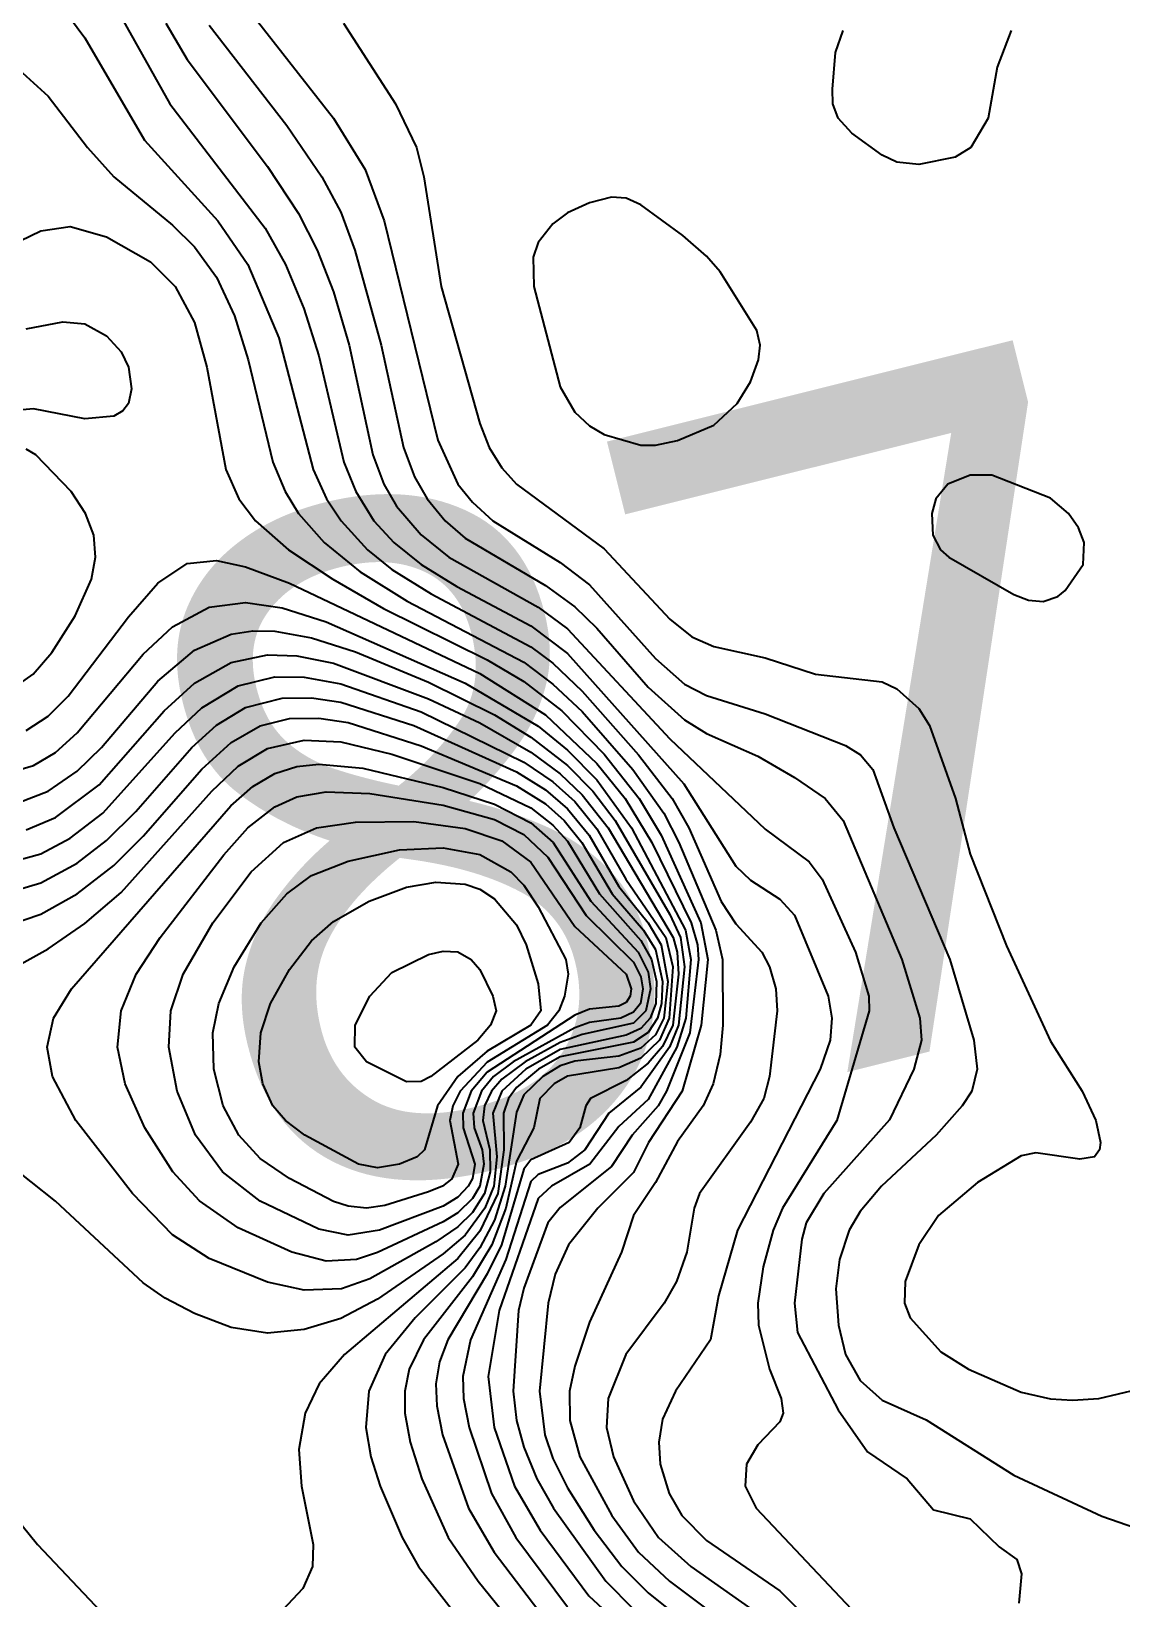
# Model space of a CAD drawing. Extents: x 474277 to 475042, y 254928 to 255625.
# Drawn here: x 474708.53 to 474719.95, y 255570.42 to 255586.85 of the extents above; entities that cross this region are included whole.
import ezdxf

# ---------------------------------------------------------------- set-up
doc = ezdxf.new("R2010")
doc.units = 0
doc.header["$MEASUREMENT"] = 0
doc.layers.add('BaseMapV2_DTM_export_MonNov09090547073261 — entities', color=1, linetype='CONTINUOUS')
doc.styles.get("Standard").update_dxf_attribs({"font": 'romans.shx'})

msp = doc.modelspace()

# ---------------------------------------------------------------- linework, layer by layer
at = {"layer": 'BaseMapV2_DTM_export_MonNov09090547073261 — entities', "color": 15, "linetype": 'Continuous', "true_color": 0xb7484b}
for points in [[(474709.237, 255587.418, 84), (474709.978, 255586.094, 84), (474710.976, 255584.79, 84), (474711.19, 255584.407, 84), (474711.382, 255583.947, 84), (474711.538, 255583.452, 84), (474711.801, 255582.337, 84), (474711.926, 255582.03, 84), (474712.116, 255581.723, 84), (474712.324, 255581.493, 84), (474712.609, 255581.263, 84), (474712.983, 255581.033, 84), (474713.761, 255580.622, 84), (474714.145, 255580.33, 84), (474715.362, 255578.963, 84), (474715.908, 255578.1, 84), (474716.062, 255577.953, 84), (474716.368, 255577.757, 84), (474716.522, 255577.588, 84), (474716.876, 255576.739, 84), (474716.913, 255576.509, 84), (474716.898, 255576.279, 84), (474716.793, 255575.973, 84), (474715.924, 255574.286, 84), (474715.725, 255573.596, 84), (474715.643, 255573.136, 84), (474715.277, 255572.599, 84), (474715.141, 255572.305, 84), (474715.101, 255572.062, 84), (474715.116, 255571.832, 84), (474715.209, 255571.525, 84), (474715.341, 255571.295, 84), (474715.601, 255571.033, 84), (474716.368, 255570.504, 84), (474717.212, 255569.655, 84)], [(474710.694, 255587.22, 83.25), (474711.693, 255585.941, 83.25), (474712.025, 255585.404, 83.25), (474712.221, 255584.867, 83.25), (474712.786, 255582.567, 83.25), (474712.995, 255582.107, 83.25), (474713.148, 255581.917, 83.25), (474713.363, 255581.723, 83.25), (474714.068, 255581.285, 83.25), (474714.375, 255581.05, 83.25), (474715.065, 255580.278, 83.25), (474715.371, 255580.011, 83.25), (474715.601, 255579.89, 83.25), (474716.215, 255579.699, 83.25), (474717.058, 255579.367, 83.25), (474717.216, 255579.27, 83.25), (474717.342, 255579.116, 83.25), (474717.563, 255578.503, 83.25), (474718.15, 255577.123, 83.25), (474718.401, 255576.279, 83.25), (474718.438, 255575.973, 83.25), (474718.382, 255575.743, 83.25), (474718.281, 255575.589, 83.25), (474718.008, 255575.283, 83.25), (474717.434, 255574.746, 83.25), (474717.212, 255574.483, 83.25), (474717.097, 255574.286, 83.25), (474716.995, 255573.979, 83.25), (474716.957, 255573.672, 83.25), (474716.985, 255573.289, 83.25), (474717.056, 255572.982, 83.25), (474717.212, 255572.71, 83.25), (474717.442, 255572.504, 83.25), (474717.902, 255572.297, 83.25), (474718.822, 255571.719, 83.25), (474719.742, 255571.286, 83.25), (474720.892, 255570.89, 83.25)], [(474708.854, 255587.094, 84.25), (474709.084, 255586.783, 84.25), (474709.711, 255585.711, 84.25), (474710.478, 255584.867, 84.25), (474710.793, 255584.407, 84.25), (474711.118, 255583.64, 84.25), (474711.479, 255582.26, 84.25), (474711.62, 255581.953, 84.25), (474711.772, 255581.723, 84.25), (474712.049, 255581.417, 84.25), (474712.304, 255581.212, 84.25), (474712.715, 255580.957, 84.25), (474713.761, 255580.399, 84.25), (474713.991, 255580.228, 84.25), (474714.298, 255579.936, 84.25), (474714.887, 255579.27, 84.25), (474715.24, 255578.81, 84.25), (474715.416, 255578.503, 84.25), (474715.755, 255577.732, 84.25), (474715.908, 255577.498, 84.25), (474716.181, 255577.199, 84.25), (474716.259, 255577.046, 84.25), (474716.328, 255576.816, 84.25), (474716.342, 255576.586, 84.25), (474716.261, 255575.896, 84.25), (474716.202, 255575.666, 84.25), (474716.062, 255575.418, 84.25), (474715.526, 255574.669, 84.25), (474715.47, 255574.516, 84.25), (474715.394, 255574.056, 84.25), (474715.286, 255573.749, 84.25), (474715.157, 255573.519, 84.25), (474714.756, 255572.982, 84.25), (474714.57, 255572.522, 84.25), (474714.553, 255572.216, 84.25), (474714.626, 255571.909, 84.25), (474714.834, 255571.449, 84.25), (474715.098, 255571.065, 84.25), (474715.437, 255570.759, 84.25), (474716.215, 255570.213, 84.25)], [(474709.935, 255586.937, 83.75), (474710.157, 255586.556, 83.75), (474711.001, 255585.436, 83.75), (474711.326, 255584.944, 83.75), (474711.522, 255584.56, 83.75), (474711.691, 255584.122, 83.75), (474711.856, 255583.564, 83.75), (474712.103, 255582.413, 83.75), (474712.22, 255582.107, 83.75), (474712.352, 255581.877, 83.75), (474712.611, 255581.575, 83.75), (474712.901, 255581.34, 83.75), (474713.838, 255580.816, 83.75), (474714.145, 255580.591, 83.75), (474715.218, 255579.438, 83.75), (474716.215, 255578.488, 83.75), (474716.675, 255578.148, 83.75), (474716.814, 255577.966, 83.75), (474717.162, 255577.199, 83.75), (474717.301, 255576.739, 83.75), (474717.305, 255576.586, 83.75), (474716.966, 255575.436, 83.75), (474716.397, 255574.516, 83.75), (474716.299, 255574.286, 83.75), (474716.194, 255573.902, 83.75), (474716.138, 255573.519, 83.75), (474716.147, 255573.289, 83.75), (474716.26, 255572.829, 83.75), (474716.382, 255572.522, 83.75), (474716.405, 255572.369, 83.75), (474716.368, 255572.277, 83.75), (474716.138, 255572.034, 83.75), (474716.02, 255571.832, 83.75), (474716.007, 255571.602, 83.75), (474716.121, 255571.372, 83.75), (474717.351, 255570.069, 83.75)], [(474710.388, 255586.919, 83.5), (474711.201, 255585.864, 83.5), (474711.571, 255585.327, 83.5), (474711.768, 255584.956, 83.5), (474711.915, 255584.56, 83.5), (474712.19, 255583.564, 83.5), (474712.424, 255582.49, 83.5), (474712.541, 255582.183, 83.5), (474712.672, 255581.953, 83.5), (474712.861, 255581.723, 83.5), (474713.071, 255581.54, 83.5), (474713.915, 255581.045, 83.5), (474714.221, 255580.82, 83.5), (474714.451, 255580.598, 83.5), (474714.988, 255579.977, 83.5), (474715.371, 255579.637, 83.5), (474715.601, 255579.491, 83.5), (474716.138, 255579.256, 83.5), (474716.522, 255579.031, 83.5), (474716.844, 255578.81, 83.5), (474717.033, 255578.58, 83.5), (474717.648, 255577.123, 83.5), (474717.835, 255576.509, 83.5), (474717.854, 255576.279, 83.5), (474717.774, 255575.973, 83.5), (474717.518, 255575.442, 83.5), (474716.831, 255574.669, 83.5), (474716.645, 255574.362, 83.5), (474716.598, 255574.191, 83.5), (474716.521, 255573.519, 83.5), (474716.553, 255573.212, 83.5), (474716.982, 255572.404, 83.5), (474717.288, 255571.962, 83.5), (474717.705, 255571.679, 83.5), (474717.978, 255571.353, 83.5), (474718.362, 255571.26, 83.5), (474718.669, 255570.967, 83.5), (474718.853, 255570.835, 83.5), (474718.902, 255570.682, 83.5), (474718.872, 255570.375, 83.5)], [(474711.797, 255586.937, 83), (474712.341, 255586.094, 83), (474712.562, 255585.634, 83), (474712.64, 255585.327, 83), (474712.82, 255584.177, 83), (474713.225, 255582.743, 83), (474713.322, 255582.49, 83), (474713.455, 255582.276, 83), (474713.608, 255582.105, 83), (474714.528, 255581.429, 83), (474715.218, 255580.692, 83), (474715.448, 255580.505, 83), (474715.678, 255580.405, 83), (474716.215, 255580.286, 83), (474716.743, 255580.113, 83), (474717.442, 255580.035, 83), (474717.595, 255579.959, 83), (474717.825, 255579.755, 83), (474717.938, 255579.576, 83), (474718.209, 255578.81, 83), (474718.362, 255578.226, 83), (474718.745, 255577.266, 83), (474719.205, 255576.267, 83), (474719.536, 255575.743, 83), (474719.679, 255575.436, 83), (474719.731, 255575.206, 83), (474719.72, 255575.129, 83), (474719.665, 255575.056, 83), (474719.512, 255575.031, 83), (474719.052, 255575.098, 83), (474718.899, 255575.065, 83), (474718.439, 255574.787, 83), (474718.032, 255574.439, 83), (474717.826, 255574.132, 83), (474717.682, 255573.749, 83), (474717.674, 255573.519, 83), (474717.735, 255573.366, 83), (474718.055, 255573.011, 83), (474718.345, 255572.829, 83), (474718.899, 255572.587, 83), (474719.205, 255572.519, 83), (474719.435, 255572.503, 83), (474719.712, 255572.522, 83), (474720.125, 255572.62, 83)], [(474718.793, 255586.861, 83), (474718.646, 255586.477, 83), (474718.552, 255585.941, 83), (474718.371, 255585.634, 83), (474718.208, 255585.535, 83), (474717.825, 255585.458, 83), (474717.595, 255585.48, 83), (474717.442, 255585.553, 83), (474717.122, 255585.787, 83), (474716.982, 255585.941, 83), (474716.925, 255586.094, 83), (474716.92, 255586.247, 83), (474716.951, 255586.631, 83), (474717.031, 255586.861, 83)], [(474708.394, 255586.452, 84.5), (474708.701, 255586.174, 84.5), (474709.113, 255585.634, 84.5), (474709.39, 255585.327, 84.5), (474710.004, 255584.821, 84.5), (474710.234, 255584.593, 84.5), (474710.464, 255584.276, 84.5), (474710.653, 255583.87, 84.5), (474710.798, 255583.41, 84.5), (474711.057, 255582.337, 84.5), (474711.184, 255582.03, 84.5), (474711.325, 255581.8, 84.5), (474711.595, 255581.493, 84.5), (474711.972, 255581.187, 84.5), (474712.464, 255580.88, 84.5), (474713.685, 255580.239, 84.5), (474713.991, 255580.009, 84.5), (474714.298, 255579.722, 84.5), (474714.828, 255579.116, 84.5), (474715.152, 255578.656, 84.5), (474715.311, 255578.35, 84.5), (474715.7, 255577.429, 84.5), (474715.768, 255577.123, 84.5), (474715.77, 255576.433, 84.5), (474715.745, 255576.126, 84.5), (474715.67, 255575.819, 84.5), (474715.566, 255575.589, 84.5), (474715.295, 255575.216, 84.5), (474715.065, 255574.786, 84.5), (474714.835, 255574.439, 84.5), (474714.711, 255574.056, 84.5), (474714.375, 255573.322, 84.5), (474714.221, 255572.861, 84.5), (474714.166, 255572.599, 84.5), (474714.167, 255572.292, 84.5), (474714.274, 255571.909, 84.5), (474714.607, 255571.295, 84.5), (474714.887, 255570.912, 84.5), (474715.214, 255570.605, 84.5), (474716.062, 255569.972, 84.5)], [(474715.295, 255582.565, 82.75), (474715.678, 255582.726, 82.75), (474715.923, 255582.95, 82.75), (474716.06, 255583.18, 82.75), (474716.146, 255583.41, 82.75), (474716.164, 255583.564, 82.75), (474716.127, 255583.717, 82.75), (474715.742, 255584.33, 82.75), (474715.601, 255584.495, 82.75), (474715.351, 255584.714, 82.75), (474714.911, 255585.034, 82.75), (474714.758, 255585.104, 82.75), (474714.605, 255585.116, 82.75), (474714.375, 255585.055, 82.75), (474714.145, 255584.949, 82.75), (474713.991, 255584.835, 82.75), (474713.838, 255584.639, 82.75), (474713.785, 255584.484, 82.75), (474713.791, 255584.177, 82.75), (474714.068, 255583.127, 82.75), (474714.221, 255582.86, 82.75), (474714.375, 255582.718, 82.75), (474714.528, 255582.626, 82.75), (474714.911, 255582.513, 82.75), (474715.065, 255582.514, 82.75), (474715.295, 255582.565, 82.75)], [(474708.087, 255584.503, 84.75), (474708.624, 255584.761, 84.75), (474708.931, 255584.807, 84.75), (474709.314, 255584.698, 84.75), (474709.774, 255584.435, 84.75), (474710.031, 255584.177, 84.75), (474710.234, 255583.8, 84.75), (474710.365, 255583.334, 84.75), (474710.564, 255582.26, 84.75), (474710.7, 255581.953, 84.75), (474710.875, 255581.723, 84.75), (474711.221, 255581.417, 84.75), (474711.684, 255581.11, 84.75), (474712.216, 255580.803, 84.75), (474713.301, 255580.265, 84.75), (474713.685, 255580.037, 84.75), (474714.083, 255579.73, 84.75), (474714.528, 255579.275, 84.75), (474714.895, 255578.81, 84.75), (474715.126, 255578.426, 84.75), (474715.54, 255577.506, 84.75), (474715.616, 255577.123, 84.75), (474715.543, 255576.433, 84.75), (474715.344, 255575.743, 84.75), (474714.994, 255575.206, 84.75), (474714.835, 255574.89, 84.75), (474714.46, 255574.516, 84.75), (474714.153, 255574.132, 84.75), (474714.016, 255573.826, 84.75), (474713.94, 255573.519, 84.75), (474713.852, 255572.599, 84.75), (474713.907, 255572.139, 84.75), (474713.991, 255571.893, 84.75), (474714.145, 255571.584, 84.75), (474714.422, 255571.142, 84.75), (474714.713, 255570.759, 84.75), (474714.988, 255570.484, 84.75), (474715.832, 255569.81, 84.75)], [(474708.471, 255583.733, 85), (474708.854, 255583.807, 85), (474709.084, 255583.788, 85), (474709.314, 255583.66, 85), (474709.467, 255583.494, 85), (474709.545, 255583.334, 85), (474709.575, 255583.104, 85), (474709.542, 255582.95, 85), (474709.485, 255582.874, 85), (474709.391, 255582.818, 85), (474709.084, 255582.79, 85), (474708.547, 255582.894, 85), (474708.317, 255582.876, 85)], [(474708.317, 255579.954, 84.75), (474708.545, 255580.113, 84.75), (474708.74, 255580.343, 84.75), (474708.983, 255580.727, 84.75), (474709.155, 255581.11, 84.75), (474709.199, 255581.34, 84.75), (474709.179, 255581.57, 84.75), (474709.091, 255581.8, 84.75), (474708.942, 255582.03, 84.75), (474708.573, 255582.413, 84.75), (474708.471, 255582.472, 84.75)], [(474719.129, 255580.877, 82.75), (474719.282, 255580.93, 82.75), (474719.359, 255580.99, 82.75), (474719.549, 255581.263, 82.75), (474719.559, 255581.493, 82.75), (474719.499, 255581.647, 82.75), (474719.395, 255581.8, 82.75), (474719.205, 255581.958, 82.75), (474718.592, 255582.201, 82.75), (474718.362, 255582.199, 82.75), (474718.129, 255582.107, 82.75), (474718.004, 255581.953, 82.75), (474717.963, 255581.8, 82.75), (474717.974, 255581.57, 82.75), (474718.053, 255581.417, 82.75), (474718.141, 255581.34, 82.75), (474718.822, 255580.948, 82.75), (474718.975, 255580.89, 82.75), (474719.129, 255580.877, 82.75)], [(474708.471, 255579.524, 85), (474708.701, 255579.674, 85), (474708.91, 255579.883, 85), (474709.544, 255580.715, 85), (474709.851, 255581.068, 85), (474710.157, 255581.273, 85), (474710.464, 255581.306, 85), (474710.771, 255581.24, 85), (474711.231, 255581.067, 85), (474713.225, 255580.12, 85), (474713.915, 255579.687, 85), (474714.451, 255579.178, 85), (474714.749, 255578.81, 85), (474715.029, 255578.35, 85), (474715.439, 255577.506, 85), (474715.506, 255577.276, 85), (474715.517, 255577.123, 85), (474715.426, 255576.356, 85), (474715.181, 255575.743, 85), (474715.094, 255575.589, 85), (474714.823, 255575.283, 85), (474714.605, 255574.952, 85), (474714.068, 255574.524, 85), (474713.937, 255574.362, 85), (474713.685, 255573.679, 85), (474713.632, 255573.442, 85), (474713.576, 255572.599, 85), (474713.61, 255572.292, 85), (474713.685, 255572.01, 85), (474713.821, 255571.679, 85), (474713.996, 255571.372, 85), (474714.545, 255570.605, 85), (474714.835, 255570.312, 85)], [(474708.241, 255579.067, 85.25), (474708.547, 255579.156, 85.25), (474708.777, 255579.293, 85.25), (474709.007, 255579.499, 85.25), (474709.697, 255580.323, 85.25), (474710.004, 255580.61, 85.25), (474710.388, 255580.816, 85.25), (474710.771, 255580.866, 85.25), (474711.154, 255580.809, 85.25), (474711.614, 255580.664, 85.25), (474713.071, 255580.02, 85.25), (474713.838, 255579.568, 85.25), (474714.145, 255579.316, 85.25), (474714.451, 255579.006, 85.25), (474714.815, 255578.503, 85.25), (474715.381, 255577.429, 85.25), (474715.438, 255577.123, 85.25), (474715.384, 255576.509, 85.25), (474715.291, 255576.203, 85.25), (474714.988, 255575.656, 85.25), (474714.681, 255575.371, 85.25), (474714.379, 255574.976, 85.25), (474713.975, 255574.746, 85.25), (474713.838, 255574.619, 85.25), (474713.429, 255573.442, 85.25), (474713.312, 255572.752, 85.25), (474713.376, 255572.216, 85.25), (474713.59, 255571.602, 85.25), (474713.859, 255571.142, 85.25), (474714.369, 255570.452, 85.25), (474715.36, 255569.532, 85.25)], [(474708.394, 255578.768, 85.5), (474708.701, 255578.886, 85.5), (474709.007, 255579.097, 85.5), (474709.261, 255579.346, 85.5), (474709.851, 255580.041, 85.5), (474710.234, 255580.365, 85.5), (474710.618, 255580.533, 85.5), (474710.848, 255580.569, 85.5), (474711.078, 255580.564, 85.5), (474711.461, 255580.494, 85.5), (474711.921, 255580.349, 85.5), (474712.688, 255580.029, 85.5), (474713.378, 255579.689, 85.5), (474713.761, 255579.454, 85.5), (474714.145, 255579.156, 85.5), (474714.411, 255578.886, 85.5), (474714.642, 255578.58, 85.5), (474715.218, 255577.595, 85.5), (474715.328, 255577.353, 85.5), (474715.37, 255577.046, 85.5), (474715.307, 255576.433, 85.5), (474715.214, 255576.203, 85.5), (474714.911, 255575.784, 85.5), (474714.577, 255575.513, 85.5), (474714.324, 255575.129, 85.5), (474714.145, 255574.988, 85.5), (474713.838, 255574.871, 85.5), (474713.761, 255574.795, 85.5), (474713.499, 255573.979, 85.5), (474713.127, 255573.136, 85.5), (474713.048, 255572.752, 85.5), (474713.055, 255572.522, 85.5), (474713.112, 255572.216, 85.5), (474713.347, 255571.525, 85.5), (474713.604, 255571.065, 85.5), (474714.145, 255570.338, 85.5)], [(474708.471, 255578.481, 85.75), (474708.777, 255578.61, 85.75), (474709.237, 255578.953, 85.75), (474709.918, 255579.73, 85.75), (474710.234, 255580.02, 85.75), (474710.618, 255580.238, 85.75), (474711.001, 255580.318, 85.75), (474711.308, 255580.305, 85.75), (474711.691, 255580.228, 85.75), (474712.688, 255579.857, 85.75), (474713.225, 255579.604, 85.75), (474713.761, 255579.296, 85.75), (474714.068, 255579.071, 85.75), (474714.298, 255578.851, 85.75), (474714.569, 255578.503, 85.75), (474715.252, 255577.353, 85.75), (474715.294, 255577.199, 85.75), (474715.308, 255576.969, 85.75), (474715.247, 255576.433, 85.75), (474715.141, 255576.211, 85.75), (474714.988, 255576.037, 85.75), (474714.758, 255575.855, 85.75), (474714.385, 255575.666, 85.75), (474714.336, 255575.589, 85.75), (474714.272, 255575.359, 85.75), (474714.161, 255575.206, 85.75), (474713.761, 255575.024, 85.75), (474713.685, 255574.926, 85.75), (474713.451, 255574.132, 85.75), (474713.301, 255573.827, 85.75), (474712.889, 255573.136, 85.75), (474712.801, 255572.906, 85.75), (474712.765, 255572.676, 85.75), (474712.773, 255572.446, 85.75), (474712.835, 255572.139, 85.75), (474713.106, 255571.372, 85.75), (474713.376, 255570.912, 85.75), (474713.898, 255570.222, 85.75)], [(474708.164, 255578.106, 86), (474708.624, 255578.232, 86), (474708.931, 255578.394, 86), (474709.274, 255578.656, 86), (474710.032, 255579.5, 86), (474710.311, 255579.761, 86), (474710.694, 255579.993, 86), (474711.078, 255580.086, 86), (474711.384, 255580.082, 86), (474711.768, 255580.013, 86), (474712.611, 255579.72, 86), (474713.685, 255579.192, 86), (474713.991, 255578.986, 86), (474714.221, 255578.778, 86), (474714.451, 255578.493, 86), (474714.754, 255577.966, 86), (474715.173, 255577.353, 86), (474715.247, 255577.046, 86), (474715.21, 255576.509, 86), (474715.107, 255576.279, 86), (474714.911, 255576.09, 86), (474714.681, 255575.986, 86), (474714.145, 255575.9, 86), (474714.003, 255575.819, 86), (474713.855, 255575.666, 86), (474713.792, 255575.359, 86), (474713.608, 255575.008, 86), (474713.499, 255574.516, 86), (474713.35, 255574.132, 86), (474713.148, 255573.798, 86), (474712.634, 255573.136, 86), (474712.486, 255572.829, 86), (474712.439, 255572.599, 86), (474712.439, 255572.369, 86), (474712.495, 255572.062, 86), (474712.618, 255571.679, 86), (474712.894, 255571.065, 86), (474713.209, 255570.605, 86), (474713.831, 255569.839, 86)], [(474708.164, 255577.791, 86.25), (474708.624, 255577.927, 86.25), (474709.007, 255578.133, 86.25), (474709.314, 255578.371, 86.25), (474709.621, 255578.674, 86.25), (474710.208, 255579.346, 86.25), (474710.464, 255579.581, 86.25), (474710.771, 255579.765, 86.25), (474711.154, 255579.864, 86.25), (474711.461, 255579.866, 86.25), (474711.768, 255579.82, 86.25), (474712.534, 255579.576, 86.25), (474713.608, 255579.089, 86.25), (474713.915, 255578.901, 86.25), (474714.145, 255578.703, 86.25), (474714.37, 255578.426, 86.25), (474714.683, 255577.89, 86.25), (474714.988, 255577.506, 86.25), (474715.126, 255577.276, 86.25), (474715.195, 255576.893, 86.25), (474715.152, 255576.509, 86.25), (474715.065, 255576.334, 86.25), (474714.911, 255576.195, 86.25), (474714.681, 255576.109, 86.25), (474714.221, 255576.057, 86.25), (474714.068, 255576.008, 86.25), (474713.887, 255575.896, 86.25), (474713.685, 255575.703, 86.25), (474713.608, 255575.522, 86.25), (474713.491, 255574.746, 86.25), (474713.378, 255574.392, 86.25), (474713.225, 255574.099, 86.25), (474713.071, 255573.892, 86.25), (474712.546, 255573.366, 86.25), (474712.232, 255572.982, 86.25), (474712.062, 255572.599, 86.25), (474712.03, 255572.216, 86.25), (474712.082, 255571.909, 86.25), (474712.18, 255571.602, 86.25), (474712.411, 255571.065, 86.25), (474712.582, 255570.759, 86.25), (474713.475, 255569.609, 86.25)], [(474708.087, 255577.416, 86.5), (474708.624, 255577.597, 86.5), (474709.007, 255577.812, 86.5), (474709.391, 255578.108, 86.5), (474709.697, 255578.417, 86.5), (474710.311, 255579.12, 86.5), (474710.618, 255579.397, 86.5), (474710.924, 255579.574, 86.5), (474711.231, 255579.649, 86.5), (474711.538, 255579.654, 86.5), (474711.844, 255579.608, 86.5), (474712.611, 255579.363, 86.5), (474713.608, 255578.945, 86.5), (474713.915, 255578.755, 86.5), (474714.11, 255578.58, 86.5), (474714.293, 255578.35, 86.5), (474714.611, 255577.813, 86.5), (474714.939, 255577.429, 86.5), (474715.065, 255577.228, 86.5), (474715.139, 255576.893, 86.5), (474715.128, 255576.663, 86.5), (474715.086, 255576.509, 86.5), (474714.988, 255576.358, 86.5), (474714.835, 255576.258, 86.5), (474714.068, 255576.104, 86.5), (474713.84, 255575.973, 86.5), (474713.608, 255575.781, 86.5), (474713.524, 255575.666, 86.5), (474713.473, 255575.513, 86.5), (474713.475, 255575.129, 86.5), (474713.413, 255574.669, 86.5), (474713.225, 255574.275, 86.5), (474712.995, 255573.989, 86.5), (474711.806, 255572.982, 86.5), (474711.543, 255572.676, 86.5), (474711.395, 255572.369, 86.5), (474711.33, 255571.985, 86.5), (474711.355, 255571.602, 86.5), (474711.478, 255570.989, 86.5), (474711.473, 255570.759, 86.5), (474711.372, 255570.529, 86.5), (474711.001, 255570.135, 86.5)], [(474708.164, 255576.938, 86.75), (474708.701, 255577.234, 86.75), (474709.084, 255577.5, 86.75), (474709.467, 255577.824, 86.75), (474710.416, 255578.886, 86.75), (474710.694, 255579.149, 86.75), (474711.001, 255579.334, 86.75), (474711.384, 255579.423, 86.75), (474711.768, 255579.405, 86.75), (474712.304, 255579.274, 86.75), (474713.225, 255578.968, 86.75), (474713.761, 255578.712, 86.75), (474713.991, 255578.533, 86.75), (474714.145, 255578.362, 86.75), (474714.478, 255577.813, 86.75), (474714.911, 255577.323, 86.75), (474715.025, 255577.123, 86.75), (474715.078, 255576.893, 86.75), (474715.069, 255576.663, 86.75), (474715.01, 255576.509, 86.75), (474714.911, 255576.401, 86.75), (474714.758, 255576.33, 86.75), (474714.068, 255576.181, 86.75), (474713.708, 255575.973, 86.75), (474713.456, 255575.743, 86.75), (474713.36, 255575.513, 86.75), (474713.405, 255575.053, 86.75), (474713.371, 255574.746, 86.75), (474713.276, 255574.516, 86.75), (474713.071, 255574.235, 86.75), (474712.841, 255574.037, 86.75), (474712.151, 255573.564, 86.75), (474711.768, 255573.361, 86.75), (474711.384, 255573.245, 86.75), (474711.001, 255573.207, 86.75), (474710.618, 255573.267, 86.75), (474710.234, 255573.411, 86.75), (474709.927, 255573.572, 86.75), (474709.697, 255573.733, 86.75), (474708.777, 255574.589, 86.75), (474708.011, 255575.198, 86.75)], [(474711.776, 255573.672, 87), (474711.384, 255573.656, 87), (474711.001, 255573.742, 87), (474710.388, 255573.989, 87), (474710.004, 255574.238, 87), (474709.586, 255574.669, 87), (474708.99, 255575.436, 87), (474708.747, 255575.896, 87), (474708.69, 255576.203, 87), (474708.758, 255576.509, 87), (474708.945, 255576.816, 87), (474710.617, 255578.733, 87), (474710.848, 255578.937, 87), (474711.078, 255579.072, 87), (474711.308, 255579.146, 87), (474711.538, 255579.172, 87), (474711.998, 255579.13, 87), (474712.841, 255578.927, 87), (474713.378, 255578.753, 87), (474713.761, 255578.555, 87), (474713.994, 255578.35, 87), (474714.388, 255577.736, 87), (474714.886, 255577.199, 87), (474714.988, 255576.992, 87), (474715.015, 255576.816, 87), (474714.966, 255576.586, 87), (474714.835, 255576.457, 87), (474714.298, 255576.337, 87), (474714.068, 255576.253, 87), (474713.7, 255576.049, 87), (474713.455, 255575.869, 87), (474713.347, 255575.743, 87), (474713.273, 255575.589, 87), (474713.255, 255575.436, 87), (474713.33, 255575.129, 87), (474713.334, 255574.899, 87), (474713.273, 255574.669, 87), (474713.148, 255574.471, 87), (474712.995, 255574.319, 87), (474712.764, 255574.162, 87), (474712.074, 255573.774, 87), (474711.776, 255573.672, 87)], [(474711.932, 255573.979, 87.25), (474711.614, 255573.962, 87.25), (474711.254, 255574.056, 87.25), (474710.694, 255574.311, 87.25), (474710.286, 255574.592, 87.25), (474710.008, 255574.899, 87.25), (474709.715, 255575.359, 87.25), (474709.51, 255575.819, 87.25), (474709.429, 255576.203, 87.25), (474709.466, 255576.586, 87.25), (474709.625, 255576.969, 87.25), (474709.874, 255577.353, 87.25), (474710.541, 255578.222, 87.25), (474710.793, 255578.503, 87.25), (474711.078, 255578.725, 87.25), (474711.308, 255578.827, 87.25), (474711.614, 255578.882, 87.25), (474712.074, 255578.863, 87.25), (474712.841, 255578.742, 87.25), (474713.378, 255578.59, 87.25), (474713.685, 255578.432, 87.25), (474713.938, 255578.196, 87.25), (474714.339, 255577.583, 87.25), (474714.835, 255577.095, 87.25), (474714.911, 255576.943, 87.25), (474714.934, 255576.816, 87.25), (474714.909, 255576.663, 87.25), (474714.835, 255576.57, 87.25), (474714.702, 255576.509, 87.25), (474714.375, 255576.461, 87.25), (474714.221, 255576.406, 87.25), (474713.573, 255576.049, 87.25), (474713.367, 255575.896, 87.25), (474713.242, 255575.743, 87.25), (474713.154, 255575.513, 87.25), (474713.166, 255575.359, 87.25), (474713.248, 255575.129, 87.25), (474713.268, 255574.976, 87.25), (474713.225, 255574.748, 87.25), (474713.148, 255574.619, 87.25), (474712.995, 255574.469, 87.25), (474712.841, 255574.372, 87.25), (474712.151, 255574.052, 87.25), (474711.932, 255573.979, 87.25)], [(474712.172, 255574.286, 87.5), (474711.844, 255574.235, 87.5), (474711.538, 255574.295, 87.5), (474710.924, 255574.591, 87.5), (474710.527, 255574.899, 87.5), (474710.246, 255575.283, 87.5), (474710.053, 255575.743, 87.5), (474709.965, 255576.203, 87.5), (474709.988, 255576.586, 87.5), (474710.115, 255576.969, 87.5), (474710.428, 255577.506, 87.5), (474710.828, 255578.043, 87.5), (474711.168, 255578.35, 87.5), (474711.514, 255578.503, 87.5), (474711.921, 255578.563, 87.5), (474712.534, 255578.568, 87.5), (474713.071, 255578.498, 87.5), (474713.455, 255578.367, 87.5), (474713.761, 255578.144, 87.5), (474714.221, 255577.469, 87.5), (474714.758, 255576.969, 87.5), (474714.811, 255576.816, 87.5), (474714.8, 255576.739, 87.5), (474714.758, 255576.674, 87.5), (474714.681, 255576.634, 87.5), (474714.375, 255576.603, 87.5), (474714.221, 255576.538, 87.5), (474713.301, 255575.941, 87.5), (474713.135, 255575.743, 87.5), (474713.046, 255575.513, 87.5), (474713.051, 255575.359, 87.5), (474713.172, 255574.976, 87.5), (474713.148, 255574.827, 87.5), (474713.102, 255574.746, 87.5), (474712.995, 255574.63, 87.5), (474712.841, 255574.537, 87.5), (474712.172, 255574.286, 87.5)], [(474712.036, 255574.516, 87.75), (474711.844, 255574.536, 87.75), (474711.691, 255574.588, 87.75), (474711.231, 255574.828, 87.75), (474710.924, 255575.036, 87.75), (474710.7, 255575.283, 87.75), (474710.537, 255575.589, 87.75), (474710.437, 255575.973, 87.75), (474710.427, 255576.356, 87.75), (474710.489, 255576.663, 87.75), (474710.651, 255577.046, 87.75), (474710.933, 255577.506, 87.75), (474711.201, 255577.813, 87.75), (474711.461, 255578.002, 87.75), (474711.844, 255578.153, 87.75), (474712.382, 255578.273, 87.75), (474712.841, 255578.293, 87.75), (474713.225, 255578.223, 87.75), (474713.55, 255578.043, 87.75), (474713.685, 255577.903, 87.75), (474713.838, 255577.674, 87.75), (474714.128, 255577.123, 87.75), (474714.152, 255576.969, 87.75), (474714.114, 255576.739, 87.75), (474714.054, 255576.586, 87.75), (474713.933, 255576.433, 87.75), (474713.301, 255576.046, 87.75), (474713.019, 255575.743, 87.75), (474712.942, 255575.589, 87.75), (474712.912, 255575.436, 87.75), (474712.999, 255574.976, 87.75), (474712.932, 255574.823, 87.75), (474712.835, 255574.746, 87.75), (474712.688, 255574.686, 87.75), (474712.228, 255574.545, 87.75), (474712.036, 255574.516, 87.75)], [(474712.383, 255574.976, 88), (474712.151, 255574.939, 88), (474711.954, 255574.976, 88), (474711.39, 255575.283, 88), (474711.187, 255575.436, 88), (474711.057, 255575.589, 88), (474710.951, 255575.819, 88), (474710.91, 255576.049, 88), (474710.93, 255576.356, 88), (474711.032, 255576.663, 88), (474711.231, 255577.02, 88), (474711.461, 255577.319, 88), (474711.691, 255577.523, 88), (474712.066, 255577.736, 88), (474712.458, 255577.88, 88), (474712.764, 255577.935, 88), (474713.071, 255577.914, 88), (474713.225, 255577.859, 88), (474713.378, 255577.758, 88), (474713.608, 255577.486, 88), (474713.712, 255577.276, 88), (474713.838, 255576.869, 88), (474713.865, 255576.586, 88), (474713.76, 255576.433, 88), (474713.301, 255576.162, 88), (474712.996, 255575.896, 88), (474712.781, 255575.589, 88), (474712.644, 255575.129, 88), (474712.57, 255575.053, 88), (474712.383, 255574.976, 88)], [(474712.71, 255575.896, 88.25), (474712.611, 255575.844, 88.25), (474712.458, 255575.842, 88.25), (474712.038, 255576.049, 88.25), (474711.916, 255576.203, 88.25), (474711.917, 255576.433, 88.25), (474712.071, 255576.739, 88.25), (474712.304, 255576.987, 88.25), (474712.688, 255577.174, 88.25), (474712.841, 255577.209, 88.25), (474712.995, 255577.202, 88.25), (474713.136, 255577.123, 88.25), (474713.225, 255577.017, 88.25), (474713.363, 255576.739, 88.25), (474713.397, 255576.586, 88.25), (474713.338, 255576.433, 88.25), (474713.205, 255576.279, 88.25), (474712.71, 255575.896, 88.25)], [(474708.284, 255571.372, 86.75), (474708.588, 255570.989, 86.75), (474709.314, 255570.224, 86.75)]]:
    msp.add_polyline3d(points, dxfattribs=at)

# ---------------------------------------------------------------- texts
at = {"layer": 'BaseMapV2_DTM_export_MonNov09090547073261 — entities', "color": 250, "true_color": 0x323232, "insert": (474710.817, 255574.278), "char_height": 0.2, "width": 17.61571, "attachment_point": 7, "rotation": 14.0284}
msp.add_mtext('\\fOpen Sans|i0|b0;\\H7.02279;87\\~m', dxfattribs=at)

doc.saveas('drawing.dxf')
